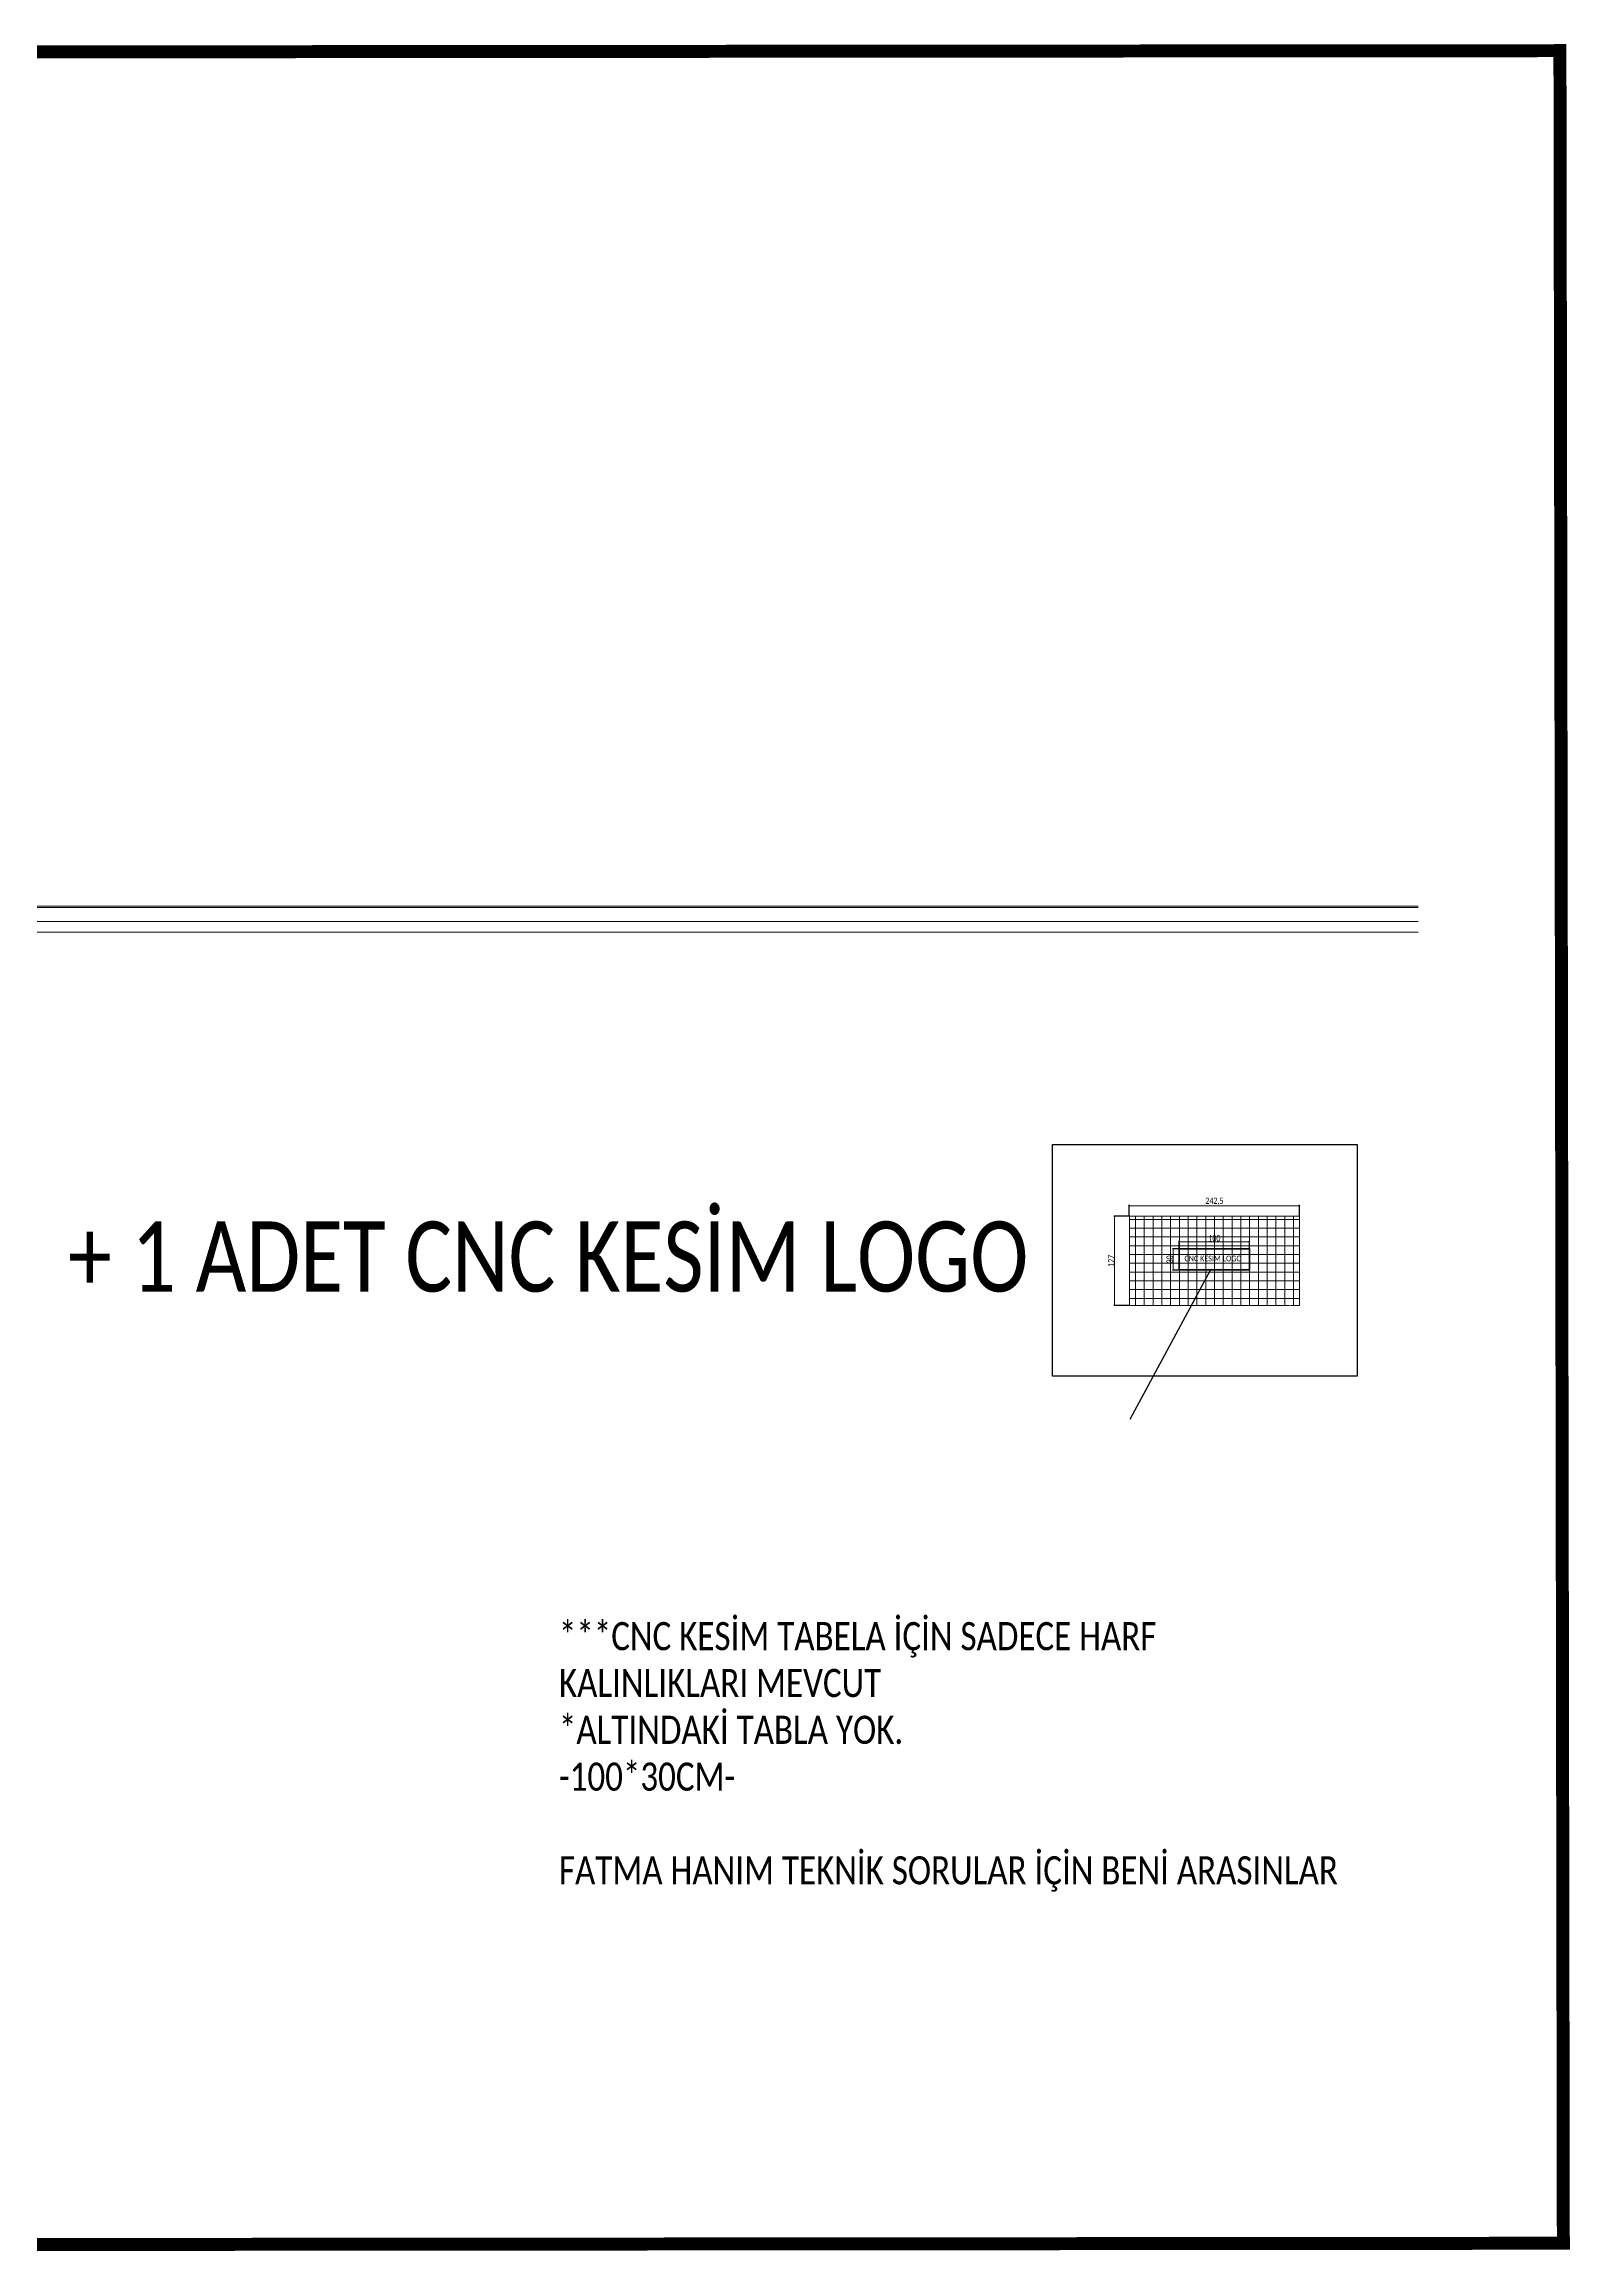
# Model space of a CAD drawing. Header units: millimetres. Extents: x 210628 to 232146, y -111309 to -91563.
# Drawn here: x 218708 to 220880, y -108636 to -105493 of the extents above; entities that cross this region are included whole.
import ezdxf

# ---------------------------------------------------------------- set-up
doc = ezdxf.new("R2010")
doc.units = ezdxf.units.MM
doc.header["$PDMODE"] = 2
doc.layers.get('0').update_dxf_attribs({"lineweight": 20})
for name, color, linetype, lineweight in [('ahsap gor', 24, 'Continuous', 20), ('irem rev', 23, 'Continuous', 30), ('kaplama', 33, 'Continuous', 15), ('KP', 167, 'Continuous', 30), ('seramik', 150, 'Continuous', 20), ('ölçü', 251, 'Continuous', 5)]:
    doc.layers.add(name, color=color, linetype=linetype, lineweight=lineweight)
doc.styles.add('text2', font='calibri.ttf', dxfattribs={"width": 0.8})
doc.styles.add('Ölçü50', font='calibri.ttf', dxfattribs={"width": 0.7})
doc.dimstyles.new('olcu10', dxfattribs={"dimtxt": 9, "dimasz": 2, "dimexe": 1.25, "dimexo": 0.625, "dimgap": 0.5, "dimtad": 1, "dimdec": 1, "dimrnd": 0.5, "dimzin": 9, "dimtxsty": 'Ölçü50', "dimblk": 'ARCHTICK', "dimcen": 2, "dimclrd": 256, "dimclre": 256, "dimclrt": 6, "dimazin": 2, "dimtfac": 1, "dimtdec": 1, "dimtix": 1, "dimtmove": 0, "dimatfit": 3, "dimldrblk": 'ARCHTICK', "dimfxl": 1, "dimlwd": -1, "dimarcsym": 0})

# ---------------------------------------------------------------- blocks, each defined once
blk = doc.blocks.new('_ArchTick')
at = {"color": 0, "linetype": 'ByBlock', "const_width": 0.15}
blk.add_lwpolyline([(-0.5, -0.5), (0.5, 0.5)], dxfattribs=at)
blk = doc.blocks.new('*D239')
at = {"layer": 'DEFPOINTS', "color": 0, "transparency": 16777216}
for p in [(220253.4, -107161.6, 0), (220232.1, -107288.6), (220253.4, -107288.6, 0)]:
    blk.add_point(p, dxfattribs=at)
at = {"layer": 'ölçü', "lineweight": -2, "transparency": 16777216}
for p, q in [((220252.8, -107161.6), (220230.9, -107161.6)), ((220252.8, -107288.6), (220230.9, -107288.6))]:
    blk.add_line(p, q, dxfattribs=at)
at = {"layer": 'ölçü', "transparency": 16777216}
blk.add_line((220232.1, -107161.6), (220232.1, -107288.6), dxfattribs=at)
at = {"layer": 'ölçü', "transparency": 16777216, "xscale": 2, "yscale": 2, "zscale": 2}
for p, rotation in [((220232.1, -107161.6), 90), ((220232.1, -107288.6), 270)]:
    blk.add_blockref('_ArchTick', p, dxfattribs=dict(at, rotation=rotation))
at = {"layer": 'ölçü', "color": 6, "transparency": 16777216, "insert": (220227.1, -107225.1), "char_height": 9, "attachment_point": 5, "rotation": 90, "style": 'Ölçü50'}
blk.add_mtext('127', dxfattribs=at)
blk = doc.blocks.new('*D240')
at = {"layer": 'DEFPOINTS', "color": 0, "transparency": 16777216}
for p in [(220495.4, -107146.5), (220252.8, -107161.6), (220495.4, -107161.6, 0)]:
    blk.add_point(p, dxfattribs=at)
at = {"layer": 'ölçü', "lineweight": -2, "transparency": 16777216}
for p, q in [((220252.8, -107160.9), (220252.8, -107145.2)), ((220495.4, -107160.9), (220495.4, -107145.2))]:
    blk.add_line(p, q, dxfattribs=at)
at = {"layer": 'ölçü', "transparency": 16777216}
blk.add_line((220252.8, -107146.5), (220495.4, -107146.5), dxfattribs=at)
at = {"layer": 'ölçü', "transparency": 16777216, "xscale": 2, "yscale": 2, "zscale": 2, "rotation": 180}
blk.add_blockref('_ArchTick', (220252.8, -107146.5), dxfattribs=at)
at = {"layer": 'ölçü', "transparency": 16777216, "xscale": 2, "yscale": 2, "zscale": 2}
blk.add_blockref('_ArchTick', (220495.4, -107146.5), dxfattribs=at)
at = {"layer": 'ölçü', "color": 6, "transparency": 16777216, "insert": (220374.1, -107140.4), "char_height": 9, "attachment_point": 5, "style": 'Ölçü50'}
blk.add_mtext('242,5', dxfattribs=at)
blk = doc.blocks.new('*D241')
at = {"layer": 'DEFPOINTS', "color": 0, "transparency": 16777216}
for p in [(220324.1, -107207.9, 0), (220424.2, -107198.1), (220424.2, -107207.9, 0)]:
    blk.add_point(p, dxfattribs=at)
at = {"layer": 'ölçü', "lineweight": -2, "transparency": 16777216}
for p, q in [((220324.1, -107207.2), (220324.1, -107196.8)), ((220424.2, -107207.2), (220424.2, -107196.8))]:
    blk.add_line(p, q, dxfattribs=at)
at = {"layer": 'ölçü', "transparency": 16777216}
blk.add_line((220324.1, -107198.1), (220424.2, -107198.1), dxfattribs=at)
at = {"layer": 'ölçü', "transparency": 16777216, "xscale": 2, "yscale": 2, "zscale": 2, "rotation": 180}
blk.add_blockref('_ArchTick', (220324.1, -107198.1), dxfattribs=at)
at = {"layer": 'ölçü', "transparency": 16777216, "xscale": 2, "yscale": 2, "zscale": 2}
blk.add_blockref('_ArchTick', (220424.2, -107198.1), dxfattribs=at)
at = {"layer": 'ölçü', "color": 6, "transparency": 16777216, "insert": (220374.1, -107193), "char_height": 9, "attachment_point": 5, "style": 'Ölçü50'}
blk.add_mtext('100', dxfattribs=at)
blk = doc.blocks.new('*D242')
at = {"layer": 'DEFPOINTS', "color": 0, "transparency": 16777216}
for p in [(220347.5, -107207.9, 0), (220315.6, -107238.1), (220346.6, -107238.1, 0)]:
    blk.add_point(p, dxfattribs=at)
at = {"layer": 'ölçü', "lineweight": -2, "transparency": 16777216}
for p, q in [((220346.8, -107207.9), (220314.3, -107207.9)), ((220346, -107238.1), (220314.3, -107238.1))]:
    blk.add_line(p, q, dxfattribs=at)
at = {"layer": 'ölçü', "transparency": 16777216}
blk.add_line((220315.6, -107207.9), (220315.6, -107238.1), dxfattribs=at)
at = {"layer": 'ölçü', "transparency": 16777216, "xscale": 2, "yscale": 2, "zscale": 2}
for p, rotation in [((220315.6, -107207.9), 90), ((220315.6, -107238.1), 270)]:
    blk.add_blockref('_ArchTick', p, dxfattribs=dict(at, rotation=rotation))
at = {"layer": 'ölçü', "color": 6, "transparency": 16777216, "insert": (220310.5, -107223), "char_height": 9, "attachment_point": 5, "rotation": 90, "style": 'Ölçü50'}
blk.add_mtext('30', dxfattribs=at)

msp = doc.modelspace()

# ---------------------------------------------------------------- linework, layer by layer
at = {"color": 2, "const_width": 18.49}
msp.add_lwpolyline([(217207.32, -108626.76), (217202.47, -105504.97), (220866.22, -105502.02), (220871.06, -108623.8)], close=True, dxfattribs=at)
at = {"layer": 'ahsap gor'}
msp.add_line((220253.38, -107161.56), (220495.07, -107161.56), dxfattribs=at)
at = {"layer": 'irem rev'}
msp.add_lwpolyline([(220143.4, -107059.45), (220577.49, -107059.45), (220577.49, -107389.02), (220143.4, -107389.02)], close=True, dxfattribs=at)
msp.add_lwpolyline([(220368.72, -107238.06), (220253.56, -107451.09)], dxfattribs=at)
at = {"layer": 'kaplama', "elevation": 0}
for points in [[(217251.7, -106719.96), (220664.3, -106719.96)], [(217251.7, -106721.96), (220664.3, -106721.96)], [(217251.7, -106741.96), (220664.3, -106741.96)], [(217251.7, -106756.96), (220664.3, -106756.96)]]:
    msp.add_lwpolyline(points, dxfattribs=at)
at = {"layer": 'KP', "color": 1, "lineweight": 100}
msp.add_lwpolyline([(220324.06, -107207.86), (220424.26, -107207.86), (220424.26, -107238.06), (220324.06, -107238.06), (220324.06, -107207.86)], dxfattribs=at)
at = {"layer": 'seramik'}
for p, q in [((220495.38, -107161.56), (220253.38, -107161.56)), ((220253.38, -107288.56), (220253.38, -107161.56)), ((220253.38, -107161.56), (220495.38, -107161.56)), ((220495.38, -107161.56), (220495.38, -107288.56)), ((220481.29, -107288.56), (220253.38, -107288.56)), ((220495.38, -107288.56), (220482.5, -107288.56))]:
    msp.add_line(p, q, dxfattribs=at)
for points in [[(220495.38, -107166.06), (220253.38, -107166.06)], [(220495.38, -107178.56), (220253.38, -107178.56)], [(220261.72, -107161.56), (220261.72, -107288.56)], [(220274.22, -107161.56), (220274.22, -107288.56)], [(220286.72, -107161.56), (220286.72, -107288.56)], [(220299.22, -107161.56), (220299.22, -107288.56)], [(220311.72, -107161.56), (220311.72, -107288.56)], [(220324.22, -107161.56), (220324.22, -107288.56)], [(220336.72, -107161.56), (220336.72, -107288.56)], [(220349.22, -107161.56), (220349.22, -107288.56)], [(220361.72, -107161.56), (220361.72, -107288.56)], [(220374.22, -107161.56), (220374.22, -107288.56)], [(220386.72, -107161.56), (220386.72, -107288.56)], [(220399.22, -107161.56), (220399.22, -107288.56)], [(220411.72, -107161.56), (220411.72, -107288.56)], [(220424.22, -107161.56), (220424.22, -107288.56)], [(220436.72, -107161.56), (220436.72, -107288.56)], [(220449.22, -107161.56), (220449.22, -107288.56)], [(220461.72, -107161.56), (220461.72, -107288.56)], [(220474.22, -107161.56), (220474.22, -107288.56)], [(220486.72, -107161.56), (220486.72, -107288.56)], [(220495.38, -107191.06), (220253.38, -107191.06)], [(220495.38, -107203.56), (220253.38, -107203.56)], [(220495.38, -107216.06), (220253.38, -107216.06)], [(220495.38, -107228.56), (220253.38, -107228.56)], [(220495.38, -107241.06), (220253.38, -107241.06)], [(220495.38, -107253.56), (220253.38, -107253.56)], [(220495.38, -107266.06), (220253.38, -107266.06)], [(220495.38, -107278.56), (220253.38, -107278.56)]]:
    msp.add_lwpolyline(points, dxfattribs=at)

# ---------------------------------------------------------------- texts
at = {"layer": 'irem rev', "width": 9865.9113, "attachment_point": 1, "style": 'text2'}
for s, insert, char_height in [('+ 1 ADET CNC KESİM LOGO', (218741.73, -107168.99), 100), ('***CNC KESİM TABELA İÇİN SADECE HARF\\PKALINLIKLARI MEVCUT \\P*ALTINDAKİ TABLA YOK.\\P-100*30CM- \\P\\PFATMA HANIM TEKNİK SORULAR İÇİN BENİ ARASINLAR', (219440.76, -107739.4), 40)]:
    msp.add_mtext(s, dxfattribs=dict(at, insert=insert, char_height=char_height))
at = {"layer": 'KP', "color": 1, "lineweight": 100, "insert": (220331.52, -107217.67), "char_height": 8, "width": 509.26, "attachment_point": 1, "style": 'text2'}
msp.add_mtext('CNC KESİM LOGO', dxfattribs=at)

# ---------------------------------------------------------------- dimensions: what is measured, and where the dimension line sits
at = {"layer": 'ölçü'}
for base, p1, p2, picture, middle in [((220495.38, -107146.48, 0), (220252.76, -107161.56, 0), (220495.38, -107161.56), '*D240', (220374.07, -107140.43, 0)), ((220424.22, -107198.09, 0), (220324.06, -107207.86), (220424.22, -107207.86), '*D241', (220374.14, -107192.98, 0))]:
    dim = msp.add_linear_dim(base=base, p1=p1, p2=p2, dimstyle='olcu10', dxfattribs=at)
    dim.commit()
    dim.dimension.update_dxf_attribs({"geometry": picture, "text_midpoint": middle})
for base, p1, p2, picture, middle in [((220232.14, -107288.56, 0), (220253.38, -107161.56), (220253.38, -107288.56), '*D239', (220227.07, -107225.06, 0)), ((220315.57, -107238.06, 0), (220347.47, -107207.86), (220346.59, -107238.06), '*D242', (220310.46, -107222.96, 0))]:
    dim = msp.add_linear_dim(base=base, p1=p1, p2=p2, angle=90, dimstyle='olcu10', dxfattribs=at)
    dim.commit()
    dim.dimension.update_dxf_attribs({"geometry": picture, "text_midpoint": middle})

doc.saveas('drawing.dxf')
